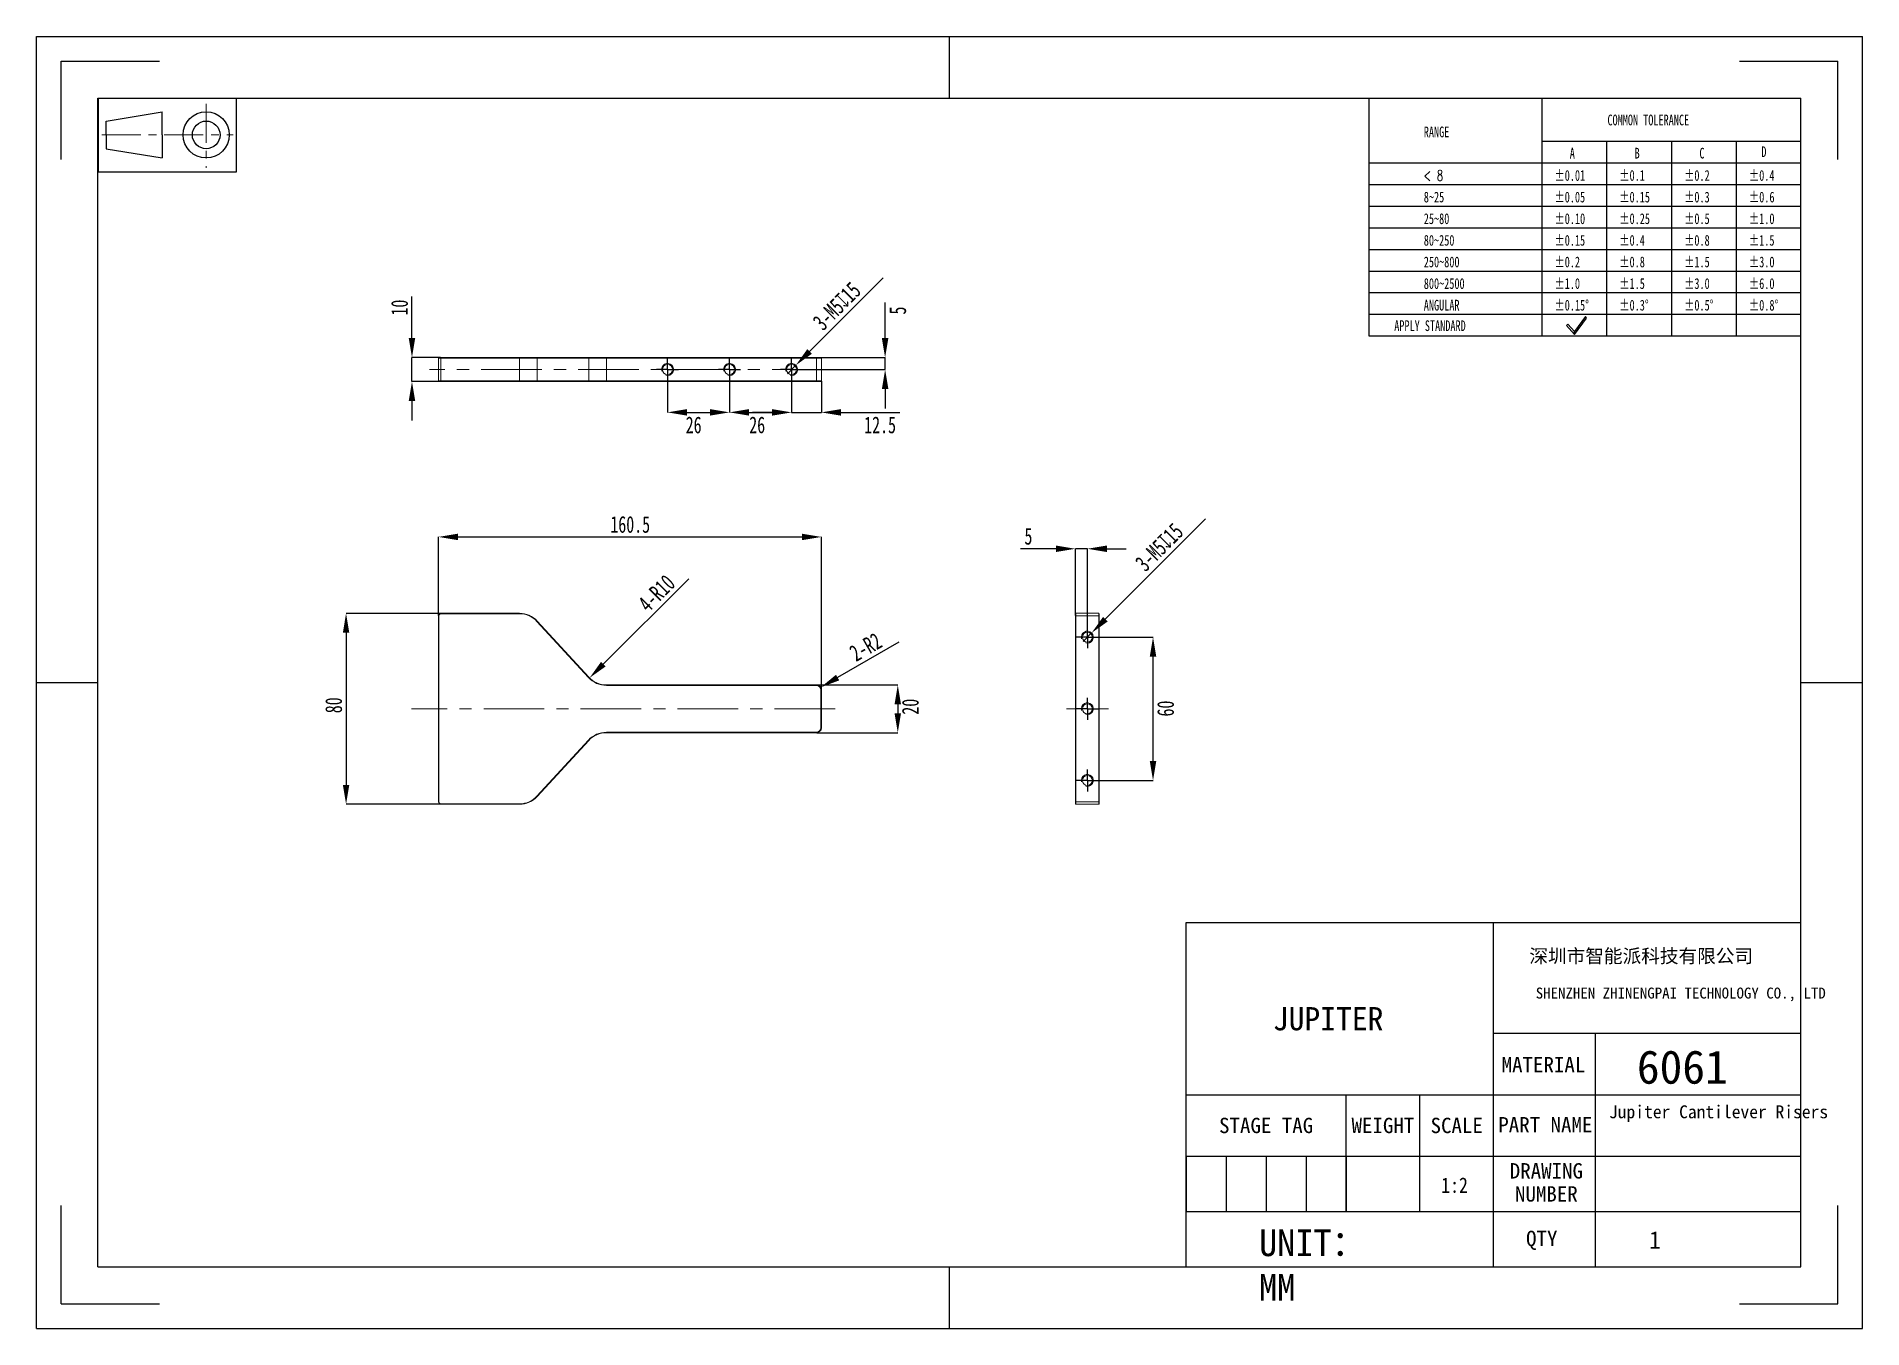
# Model space of a CAD drawing. Header units: millimetres. Extents: x 351 to 733, y -11 to 260.
import ezdxf

# ---------------------------------------------------------------- set-up
doc = ezdxf.new("R2010")
doc.units = ezdxf.units.MM
doc.header["$PDSIZE"] = -1
doc.linetypes.add('CENTER', pattern=[10.16, 6.35, -1.27, 1.27, -1.27])
doc.linetypes.add('CENTERX2', pattern=[20.32, 12.7, -2.54, 2.54, -2.54])
doc.layers.add('DEFAULT_1', color=7, linetype='CENTER', lineweight=18)
doc.layers.add('尺寸线层', color=3, linetype='Continuous', lineweight=18)
doc.layers.add('图框', color=7, linetype='Continuous')
doc.styles.add('SLDTEXTSTYLE4', font='TXT', dxfattribs={"width": 0.7})
doc.styles.add('SLDTEXTSTYLE5', font='TXT', dxfattribs={"width": 0.642857, "bigfont": 'bigfont'})
doc.styles.add('TEXTSTYLE_2', font='')
doc.styles.add('TEXTSTYLE_3', font='')
doc.styles.get('TEXTSTYLE_2').set_extended_font_data('宋体')
doc.styles.get('TEXTSTYLE_3').set_extended_font_data('宋体')
doc.dimstyles.new('SLDDIMSTYLE0', dxfattribs={"dimtxt": 3.5, "dimasz": 4.08, "dimexe": 0, "dimexo": 0.0625, "dimgap": 0.875, "dimtad": 2, "dimdec": 1, "dimlfac": 2, "dimrnd": 1e-09, "dimzin": 12, "dimdsep": 46, "dimtxsty": 'SLDTEXTSTYLE4', "dimsah": 1, "dimcen": 0.09, "dimadec": 0, "dimazin": 3, "dimtfac": 1, "dimtdec": 1, "dimtofl": 0, "dimtmove": 0, "dimatfit": 3, "dimfxl": 1, "dimfrac": 2, "dimtolj": 1, "dimtzin": 12, "dimarcsym": 0})
doc.dimstyles.new('SLDDIMSTYLE1', dxfattribs={"dimtxt": 3.5, "dimasz": 4.08, "dimexe": 0, "dimexo": 0.0625, "dimgap": 0.875, "dimtad": 2, "dimdec": 1, "dimlfac": 2, "dimrnd": 1e-09, "dimzin": 12, "dimdsep": 46, "dimtxsty": 'SLDTEXTSTYLE4', "dimsah": 1, "dimcen": 0.09, "dimadec": 0, "dimazin": 3, "dimtfac": 1, "dimtdec": 1, "dimtmove": 0, "dimatfit": 0, "dimfxl": 1, "dimfrac": 2, "dimtolj": 1, "dimtzin": 12, "dimarcsym": 0})
doc.dimstyles.new('SLDDIMSTYLE2', dxfattribs={"dimtxt": 3.5, "dimasz": 4.08, "dimexe": 0, "dimexo": 0.0625, "dimgap": 0.875, "dimtad": 2, "dimdec": 1, "dimlfac": 2, "dimrnd": 1e-09, "dimzin": 12, "dimdsep": 46, "dimtxsty": 'SLDTEXTSTYLE4', "dimsah": 1, "dimcen": 0, "dimadec": 0, "dimazin": 3, "dimtfac": 1, "dimtdec": 1, "dimtofl": 0, "dimtmove": 1, "dimatfit": 3, "dimfxl": 1, "dimfrac": 2, "dimtolj": 1, "dimtzin": 12, "dimarcsym": 0})
doc.dimstyles.new('SLDDIMSTYLE3', dxfattribs={"dimtxt": 3.5, "dimasz": 4.08, "dimexe": 0, "dimexo": 0.0625, "dimgap": 0.875, "dimtad": 2, "dimdec": 1, "dimlfac": 2, "dimrnd": 1e-09, "dimzin": 12, "dimdsep": 46, "dimtxsty": 'SLDTEXTSTYLE4', "dimsah": 1, "dimcen": 0, "dimadec": 0, "dimazin": 3, "dimtfac": 1, "dimtdec": 1, "dimtofl": 0, "dimtmove": 0, "dimatfit": 3, "dimfxl": 1, "dimfrac": 2, "dimtolj": 1, "dimtzin": 12, "dimarcsym": 0})
doc.dimstyles.new('SLDDIMSTYLE4', dxfattribs={"dimtxt": 3.5, "dimasz": 4.08, "dimexe": 0, "dimexo": 0.0625, "dimgap": 0.875, "dimtad": 2, "dimdec": 1, "dimlfac": 2, "dimrnd": 1e-09, "dimzin": 12, "dimdsep": 46, "dimtxsty": 'SLDTEXTSTYLE4', "dimblk1": 'NONE', "dimsah": 1, "dimcen": 0, "dimadec": 0, "dimazin": 3, "dimtfac": 1, "dimtdec": 1, "dimtmove": 0, "dimatfit": 3, "dimldrblk": 'NONE', "dimfxl": 1, "dimfrac": 2, "dimtolj": 1, "dimtzin": 12, "dimarcsym": 0})

# ---------------------------------------------------------------- blocks, each defined once
blk = doc.blocks.new('_D')
at = {"layer": 'Defpoints', "color": 0, "transparency": 16777216}
for p in [(515.16, 155.08), (434.91, 138.58), (515.16, 123.08)]:
    blk.add_point(p, dxfattribs=at)
at = {"layer": '图框', "color": 0, "lineweight": -2, "transparency": 16777216}
for p, q in [((434.91, 138.65), (434.91, 155.08)), ((438.99, 155.08), (511.08, 155.08)), ((515.16, 123.15), (515.16, 155.08))]:
    blk.add_line(p, q, dxfattribs=at)
at = {"layer": '图框', "color": 0, "transparency": 16777216}
for points in [[(438.99, 155.76), (438.99, 154.4), (434.91, 155.08)], [(511.08, 155.76), (511.08, 154.4), (515.16, 155.08)]]:
    blk.add_solid(points, dxfattribs=at)
at = {"layer": '图框', "color": 0, "transparency": 16777216, "insert": (475.09, 159.46), "char_height": 3.5, "attachment_point": 2, "style": 'SLDTEXTSTYLE4'}
blk.add_mtext('\\A1;160.5', dxfattribs=at)
blk = doc.blocks.new('_D_1')
at = {"layer": 'Defpoints', "color": 0, "transparency": 16777216}
for p in [(435.41, 139.08), (415.54, 99.08), (435.41, 99.08)]:
    blk.add_point(p, dxfattribs=at)
at = {"layer": '图框', "color": 0, "lineweight": -2, "transparency": 16777216}
for p, q in [((435.34, 139.08), (415.54, 139.08)), ((415.54, 135), (415.54, 103.16)), ((435.34, 99.08), (415.54, 99.08))]:
    blk.add_line(p, q, dxfattribs=at)
at = {"layer": '图框', "color": 0, "transparency": 16777216}
for points in [[(414.86, 135), (416.22, 135), (415.54, 139.08)], [(414.86, 103.16), (416.22, 103.16), (415.54, 99.08)]]:
    blk.add_solid(points, dxfattribs=at)
at = {"layer": '图框', "color": 0, "transparency": 16777216, "insert": (411.17, 119.82), "char_height": 3.5, "attachment_point": 2, "rotation": 90, "style": 'SLDTEXTSTYLE4'}
blk.add_mtext('\\A1;80', dxfattribs=at)
blk = doc.blocks.new('_D_2')
at = {"layer": 'Defpoints', "color": 0, "transparency": 16777216}
for p in [(514.16, 124.08), (514.16, 114.08), (531.16, 114.08)]:
    blk.add_point(p, dxfattribs=at)
at = {"layer": '图框', "color": 0, "lineweight": -2, "transparency": 16777216}
for p, q in [((514.22, 124.08), (531.16, 124.08)), ((531.16, 120), (531.16, 118.16)), ((514.22, 114.08), (531.16, 114.08))]:
    blk.add_line(p, q, dxfattribs=at)
at = {"layer": '图框', "color": 0, "transparency": 16777216}
for points in [[(530.48, 120), (531.84, 120), (531.16, 124.08)], [(530.48, 118.16), (531.84, 118.16), (531.16, 114.08)]]:
    blk.add_solid(points, dxfattribs=at)
at = {"layer": '图框', "color": 0, "transparency": 16777216, "insert": (532.03, 119.52), "char_height": 3.5, "attachment_point": 2, "rotation": 90, "style": 'SLDTEXTSTYLE4'}
blk.add_mtext('\\A1;20', dxfattribs=at)
blk = doc.blocks.new('_D_3')
at = {"layer": 'Defpoints', "color": 0, "transparency": 16777216}
for p in [(470.1, 129.08), (466.56, 125.55)]:
    blk.add_point(p, dxfattribs=at)
at = {"layer": '图框', "color": 0, "lineweight": -2, "transparency": 16777216}
blk.add_line((487.35, 146.33), (469.45, 128.43), dxfattribs=at)
at = {"layer": '图框', "color": 0, "transparency": 16777216}
blk.add_solid([(468.97, 128.91), (469.93, 127.95), (466.56, 125.55)], dxfattribs=at)
at = {"layer": '图框', "color": 0, "transparency": 16777216, "insert": (476.42, 141.59), "char_height": 3.5, "attachment_point": 1, "rotation": 45, "style": 'SLDTEXTSTYLE4'}
blk.add_mtext('\\A1;4-R10', dxfattribs=at)
blk = doc.blocks.new('_D_4')
at = {"layer": 'Defpoints', "color": 0, "transparency": 16777216}
for p in [(514.16, 123.08), (515.02, 123.58)]:
    blk.add_point(p, dxfattribs=at)
at = {"layer": '图框', "color": 0, "lineweight": -2, "transparency": 16777216}
blk.add_line((531.38, 133.03), (518.55, 125.62), dxfattribs=at)
at = {"layer": '图框', "color": 0, "transparency": 16777216}
blk.add_solid([(518.21, 126.21), (518.89, 125.04), (515.02, 123.58)], dxfattribs=at)
at = {"layer": '图框', "color": 0, "transparency": 16777216, "insert": (520.66, 131.89), "char_height": 3.5, "attachment_point": 1, "rotation": 30, "style": 'SLDTEXTSTYLE4'}
blk.add_mtext('\\A1;2-R2', dxfattribs=at)
blk = doc.blocks.new('_D_5')
at = {"layer": 'Defpoints', "color": 0, "transparency": 16777216}
for p in [(570.9, 134.08), (584.66, 134.08), (570.9, 104.08)]:
    blk.add_point(p, dxfattribs=at)
at = {"layer": '图框', "color": 0, "lineweight": -2, "transparency": 16777216}
for p, q in [((570.96, 134.08), (584.66, 134.08)), ((584.66, 108.16), (584.66, 130)), ((570.96, 104.08), (584.66, 104.08))]:
    blk.add_line(p, q, dxfattribs=at)
at = {"layer": '图框', "color": 0, "transparency": 16777216}
for points in [[(583.98, 130), (585.34, 130), (584.66, 134.08)], [(583.98, 108.16), (585.34, 108.16), (584.66, 104.08)]]:
    blk.add_solid(points, dxfattribs=at)
at = {"layer": '图框', "color": 0, "transparency": 16777216, "insert": (585.53, 119.14), "char_height": 3.5, "attachment_point": 2, "rotation": 90, "style": 'SLDTEXTSTYLE4'}
blk.add_mtext('\\A1;60', dxfattribs=at)
blk = doc.blocks.new('_D_6')
at = {"layer": 'Defpoints', "color": 0, "transparency": 16777216}
for p in [(571.78, 134.97), (570.01, 133.2)]:
    blk.add_point(p, dxfattribs=at)
at = {"layer": '图框', "color": 0, "lineweight": -2, "transparency": 16777216}
for p, q in [((595.69, 158.88), (574.66, 137.85)), ((570.01, 133.2), (571.78, 134.97))]:
    blk.add_line(p, q, dxfattribs=at)
at = {"layer": '图框', "color": 0, "transparency": 16777216}
blk.add_solid([(574.18, 138.33), (575.15, 137.37), (571.78, 134.97)], dxfattribs=at)
at = {"layer": '图框', "color": 0, "transparency": 16777216, "insert": (580.61, 150.09), "char_height": 3.5, "attachment_point": 1, "rotation": 45, "style": 'SLDTEXTSTYLE4'}
blk.add_mtext('\\A1;3-M5{\\fGDT|b0|i0|c134|p2;x}15', dxfattribs=at)
blk = doc.blocks.new('_NONE')
blk = doc.blocks.new('_D_7')
at = {"layer": 'Defpoints', "color": 0, "transparency": 16777216}
for p in [(570.9, 152.6), (568.4, 138.58), (570.9, 134.08)]:
    blk.add_point(p, dxfattribs=at)
at = {"layer": '图框', "color": 0, "lineweight": -2, "transparency": 16777216}
for p, q in [((564.32, 152.6), (556.85, 152.6)), ((568.4, 138.65), (568.4, 152.6)), ((570.9, 152.6), (568.4, 152.6)), ((570.9, 134.15), (570.9, 152.6)), ((574.98, 152.6), (579.06, 152.6))]:
    blk.add_line(p, q, dxfattribs=at)
at = {"layer": '图框', "color": 0, "transparency": 16777216}
for points in [[(564.32, 153.28), (564.32, 151.92), (568.4, 152.6)], [(574.98, 153.28), (574.98, 151.92), (570.9, 152.6)]]:
    blk.add_solid(points, dxfattribs=at)
at = {"layer": '图框', "color": 0, "transparency": 16777216, "insert": (558.54, 156.98), "char_height": 3.5, "attachment_point": 2, "style": 'SLDTEXTSTYLE4'}
blk.add_mtext('\\A1;5', dxfattribs=at)
blk = doc.blocks.new('SW_CENTERMARKSYMBOL_0')
at = {"layer": '图框', "color": 0}
for p, q in [((-1.25, 0), (-2.3, 0)), ((0, 0), (-1.25, 0)), ((0, 1.25), (0, 2.3)), ((0, 0), (0, 1.25)), ((0, 0), (0, -1.25)), ((0, 0), (1.25, 0)), ((1.25, 0), (2.3, 0)), ((0, -1.25), (0, -2.3))]:
    blk.add_line(p, q, dxfattribs=at)
blk = doc.blocks.new('SW_CENTERMARKSYMBOL_1')
at = {"layer": '图框', "color": 0}
for p, q in [((-1.25, 0), (-2.3, 0)), ((0, 0), (-1.25, 0)), ((0, 1.25), (0, 2.3)), ((0, 0), (0, 1.25)), ((0, 0), (0, -1.25)), ((0, 0), (1.25, 0)), ((1.25, 0), (2.3, 0)), ((0, -1.25), (0, -2.3))]:
    blk.add_line(p, q, dxfattribs=at)
blk = doc.blocks.new('SW_CENTERMARKSYMBOL_2')
at = {"layer": '图框', "color": 0}
for p, q in [((-1.25, 0), (-2.3, 0)), ((0, 0), (-1.25, 0)), ((0, 1.25), (0, 2.3)), ((0, 0), (0, 1.25)), ((0, 0), (0, -1.25)), ((0, 0), (1.25, 0)), ((1.25, 0), (2.3, 0)), ((0, -1.25), (0, -2.3))]:
    blk.add_line(p, q, dxfattribs=at)
blk = doc.blocks.new('_D_8')
at = {"layer": 'Defpoints', "color": 0, "transparency": 16777216}
for p in [(435.41, 192.65), (429.35, 187.65), (435.41, 187.65)]:
    blk.add_point(p, dxfattribs=at)
at = {"layer": '图框', "color": 0, "lineweight": -2, "transparency": 16777216}
for p, q in [((429.35, 196.73), (429.35, 205.42)), ((435.34, 192.65), (429.35, 192.65)), ((429.35, 187.65), (429.35, 192.65)), ((435.34, 187.65), (429.35, 187.65)), ((429.35, 183.57), (429.35, 179.49))]:
    blk.add_line(p, q, dxfattribs=at)
at = {"layer": '图框', "color": 0, "transparency": 16777216}
for points in [[(428.67, 196.73), (430.03, 196.73), (429.35, 192.65)], [(428.67, 183.57), (430.03, 183.57), (429.35, 187.65)]]:
    blk.add_solid(points, dxfattribs=at)
at = {"layer": '图框', "color": 0, "transparency": 16777216, "insert": (424.98, 203.12), "char_height": 3.5, "attachment_point": 2, "rotation": 90, "style": 'SLDTEXTSTYLE4'}
blk.add_mtext('\\A1;10', dxfattribs=at)
blk = doc.blocks.new('_D_9')
at = {"layer": 'Defpoints', "color": 0, "transparency": 16777216}
for p in [(508.91, 190.15), (515.16, 187.75), (508.91, 181.17)]:
    blk.add_point(p, dxfattribs=at)
at = {"layer": '图框', "color": 0, "lineweight": -2, "transparency": 16777216}
for p, q in [((508.91, 190.09), (508.91, 181.17)), ((515.16, 187.69), (515.16, 181.17)), ((504.83, 181.17), (500.75, 181.17)), ((508.91, 181.17), (515.16, 181.17)), ((519.24, 181.17), (531.6, 181.17))]:
    blk.add_line(p, q, dxfattribs=at)
at = {"layer": '图框', "color": 0, "transparency": 16777216}
for points in [[(504.83, 181.85), (504.83, 180.49), (508.91, 181.17)], [(519.24, 181.85), (519.24, 180.49), (515.16, 181.17)]]:
    blk.add_solid(points, dxfattribs=at)
at = {"layer": '图框', "color": 0, "transparency": 16777216, "insert": (527.46, 180.3), "char_height": 3.5, "attachment_point": 2, "style": 'SLDTEXTSTYLE4'}
blk.add_mtext('\\A1;12.5', dxfattribs=at)
blk = doc.blocks.new('_D_10')
at = {"layer": 'Defpoints', "color": 0, "transparency": 16777216}
for p in [(495.91, 190.15), (508.91, 190.15), (508.91, 181.17)]:
    blk.add_point(p, dxfattribs=at)
at = {"layer": '图框', "color": 0, "lineweight": -2, "transparency": 16777216}
for p, q in [((495.91, 190.09), (495.91, 181.17)), ((508.91, 190.09), (508.91, 181.17)), ((499.99, 181.17), (504.83, 181.17))]:
    blk.add_line(p, q, dxfattribs=at)
at = {"layer": '图框', "color": 0, "transparency": 16777216}
for points in [[(499.99, 181.85), (499.99, 180.49), (495.91, 181.17)], [(504.83, 181.85), (504.83, 180.49), (508.91, 181.17)]]:
    blk.add_solid(points, dxfattribs=at)
at = {"layer": '图框', "color": 0, "transparency": 16777216, "insert": (501.7, 180.3), "char_height": 3.5, "attachment_point": 2, "style": 'SLDTEXTSTYLE4'}
blk.add_mtext('\\A1;26', dxfattribs=at)
blk = doc.blocks.new('_D_11')
at = {"layer": 'Defpoints', "color": 0, "transparency": 16777216}
for p in [(482.91, 190.15), (495.91, 187.85), (495.91, 181.17)]:
    blk.add_point(p, dxfattribs=at)
at = {"layer": '图框', "color": 0, "lineweight": -2, "transparency": 16777216}
for p, q in [((482.91, 190.09), (482.91, 181.17)), ((495.91, 187.79), (495.91, 181.17)), ((486.99, 181.17), (491.83, 181.17))]:
    blk.add_line(p, q, dxfattribs=at)
at = {"layer": '图框', "color": 0, "transparency": 16777216}
for points in [[(486.99, 181.85), (486.99, 180.49), (482.91, 181.17)], [(491.83, 181.85), (491.83, 180.49), (495.91, 181.17)]]:
    blk.add_solid(points, dxfattribs=at)
at = {"layer": '图框', "color": 0, "transparency": 16777216, "insert": (488.38, 180.3), "char_height": 3.5, "attachment_point": 2, "style": 'SLDTEXTSTYLE4'}
blk.add_mtext('\\A1;26', dxfattribs=at)
blk = doc.blocks.new('_D_12')
at = {"layer": 'Defpoints', "color": 0, "transparency": 16777216}
for p in [(514.16, 192.65), (528.51, 192.65), (508.91, 190.15)]:
    blk.add_point(p, dxfattribs=at)
at = {"layer": '图框', "color": 0, "lineweight": -2, "transparency": 16777216}
for p, q in [((528.51, 196.73), (528.51, 204.2)), ((514.22, 192.65), (528.51, 192.65)), ((528.51, 190.15), (528.51, 192.65)), ((508.97, 190.15), (528.51, 190.15)), ((528.51, 186.07), (528.51, 181.99))]:
    blk.add_line(p, q, dxfattribs=at)
at = {"layer": '图框', "color": 0, "transparency": 16777216}
for points in [[(527.83, 196.73), (529.19, 196.73), (528.51, 192.65)], [(527.83, 186.07), (529.19, 186.07), (528.51, 190.15)]]:
    blk.add_solid(points, dxfattribs=at)
at = {"layer": '图框', "color": 0, "transparency": 16777216, "insert": (529.39, 202.5), "char_height": 3.5, "attachment_point": 2, "rotation": 90, "style": 'SLDTEXTSTYLE4'}
blk.add_mtext('\\A1;5', dxfattribs=at)
blk = doc.blocks.new('_D_13')
at = {"layer": 'Defpoints', "color": 0, "transparency": 16777216}
for p in [(508.02, 189.27), (509.79, 191.04)]:
    blk.add_point(p, dxfattribs=at)
at = {"layer": '图框', "color": 0, "lineweight": -2, "transparency": 16777216}
for p, q in [((528.11, 209.36), (512.67, 193.92)), ((508.02, 189.27), (509.79, 191.04))]:
    blk.add_line(p, q, dxfattribs=at)
at = {"layer": '图框', "color": 0, "transparency": 16777216}
blk.add_solid([(512.19, 194.4), (513.15, 193.44), (509.79, 191.04)], dxfattribs=at)
at = {"layer": '图框', "color": 0, "transparency": 16777216, "insert": (513.03, 200.57), "char_height": 3.5, "attachment_point": 1, "rotation": 45, "style": 'SLDTEXTSTYLE4'}
blk.add_mtext('\\A1;3-M5{\\fGDT|b0|i0|c134|p2;x}15', dxfattribs=at)
blk = doc.blocks.new('SW_CENTERMARKSYMBOL_3')
at = {"layer": '图框', "color": 0}
for p, q in [((-1.25, 0), (-2.3, 0)), ((0, 0), (-1.25, 0)), ((0, 1.25), (0, 2.3)), ((0, 0), (0, 1.25)), ((0, 0), (0, -1.25)), ((0, 0), (1.25, 0)), ((1.25, 0), (2.3, 0)), ((0, -1.25), (0, -2.3))]:
    blk.add_line(p, q, dxfattribs=at)
blk = doc.blocks.new('SW_CENTERMARKSYMBOL_4')
at = {"layer": '图框', "color": 0}
for p, q in [((-1.25, 0), (-2.3, 0)), ((0, 0), (-1.25, 0)), ((0, 1.25), (0, 2.3)), ((0, 0), (0, 1.25)), ((0, 0), (0, -1.25)), ((0, 0), (1.25, 0)), ((1.25, 0), (2.3, 0)), ((0, -1.25), (0, -2.3))]:
    blk.add_line(p, q, dxfattribs=at)
blk = doc.blocks.new('SW_CENTERMARKSYMBOL_5')
at = {"layer": '图框', "color": 0}
for p, q in [((-1.25, 0), (-2.3, 0)), ((0, 0), (-1.25, 0)), ((0, 1.25), (0, 2.3)), ((0, 0), (0, 1.25)), ((0, 0), (0, -1.25)), ((0, 0), (1.25, 0)), ((1.25, 0), (2.3, 0)), ((0, -1.25), (0, -2.3))]:
    blk.add_line(p, q, dxfattribs=at)
blk = doc.blocks.new('96_1')
at = {"color": 7, "linetype": 'Continuous'}
for p, q in [((-11.25, 6), (-11.25, -6)), ((11.25, -6), (11.25, 6)), ((-9.93, 2.25), (-0.82, 3.75)), ((-0.82, 0), (-0.82, 3.75)), ((-9.93, 0), (-9.93, 2.25)), ((-9.93, 0), (-9.93, -2.25)), ((-0.82, 0), (-0.82, -3.75)), ((-9.93, -2.25), (-0.82, -3.75)), ((-11.25, -6), (11.25, -6))]:
    blk.add_line(p, q, dxfattribs=at)
for radius in [3.75, 2.25]:
    blk.add_circle((6.34, 0), radius, dxfattribs=at)
at = {"layer": 'DEFAULT_1', "color": 1, "linetype": 'CENTER'}
for p, q in [((6.34, 5.05), (6.34, -5.36)), ((-10.64, 0), (10.74, 0))]:
    blk.add_line(p, q, dxfattribs=at)

msp = doc.modelspace()

# ---------------------------------------------------------------- linework, layer by layer
at = {"color": 7, "linetype": 'Continuous'}
for p, q in [((350.662, -10.699), (350.662, 259.886)), ((350.662, 259.886), (733.346, 259.886)), ((542.004, 247.001), (542.004, 259.886)), ((733.346, -10.699), (733.346, 259.886)), ((355.816, 234.116), (355.816, 254.732)), ((355.816, 254.732), (376.432, 254.732)), ((707.576, 254.732), (728.192, 254.732)), ((728.192, 234.116), (728.192, 254.732)), ((363.547, 2.186), (363.547, 247.001)), ((363.547, 247.001), (720.461, 247.001)), ((720.461, 2.186), (720.461, 247.001)), ((350.662, 124.594), (363.547, 124.594)), ((720.461, 124.594), (733.346, 124.594)), ((355.816, -5.545), (355.816, 15.071)), ((728.192, -5.545), (728.192, 15.071)), ((363.547, 2.186), (720.461, 2.186)), ((542.004, -10.699), (542.004, 2.186)), ((355.816, -5.545), (376.432, -5.545)), ((707.576, -5.545), (728.192, -5.545)), ((350.662, -10.699), (733.346, -10.699))]:
    msp.add_line(p, q, dxfattribs=at)
for p, q in [((629.889, 247.001), (629.889, 197.186)), ((666.118, 247.001), (666.118, 197.186)), ((666.118, 237.944), (720.461, 237.944)), ((679.704, 237.944), (679.704, 197.186)), ((693.289, 237.944), (693.289, 197.186)), ((706.875, 237.944), (706.875, 197.186)), ((629.889, 233.415), (720.461, 233.415)), ((629.889, 228.887), (720.461, 228.887)), ((629.889, 224.358), (720.461, 224.358)), ((629.889, 219.829), (720.461, 219.829)), ((629.889, 215.301), (720.461, 215.301)), ((629.889, 210.772), (720.461, 210.772)), ((629.889, 206.244), (720.461, 206.244)), ((629.889, 201.715), (720.461, 201.715)), ((671.588, 199.64), (671.319, 199.398)), ((671.319, 199.398), (673.016, 197.513)), ((672.988, 198.086), (671.588, 199.64)), ((675.319, 201.247), (672.988, 198.086)), ((673.016, 197.513), (675.502, 200.885)), ((675.502, 200.885), (675.319, 201.247)), ((629.889, 197.186), (720.461, 197.186)), ((673.016, 197.513), (672.988, 198.086)), ((672.988, 198.086), (673.016, 197.513))]:
    msp.add_line(p, q)
at = {"color": 7, "linetype": 'Continuous', "lineweight": 15}
for p, q in [((434.905, 192.552), (435.005, 192.652)), ((434.905, 187.752), (434.905, 192.552)), ((435.405, 192.552), (434.905, 192.552)), ((435.005, 192.652), (435.405, 192.652)), ((435.405, 192.552), (435.405, 192.652)), ((435.405, 192.652), (451.911, 192.652)), ((435.405, 192.552), (435.405, 187.752)), ((451.911, 192.552), (435.405, 192.552)), ((451.911, 192.552), (451.911, 192.652)), ((451.911, 192.652), (455.517, 192.652)), ((451.911, 187.752), (451.911, 192.552)), ((455.591, 192.552), (451.911, 192.552)), ((455.591, 192.552), (455.517, 192.652)), ((455.517, 192.652), (466.346, 192.652)), ((455.591, 192.552), (455.591, 187.752)), ((466.42, 192.552), (455.591, 192.552)), ((466.42, 192.552), (466.346, 192.652)), ((466.346, 192.652), (470.099, 192.652)), ((466.42, 187.752), (466.42, 192.552)), ((470.099, 192.552), (466.42, 192.552)), ((470.099, 192.552), (470.099, 192.652)), ((470.099, 192.652), (514.155, 192.652)), ((470.099, 192.552), (470.099, 187.752)), ((514.155, 192.552), (470.099, 192.552)), ((514.155, 192.652), (514.155, 192.552)), ((514.155, 192.652), (515.055, 192.652)), ((514.155, 187.752), (514.155, 192.552)), ((515.155, 192.552), (514.155, 192.552)), ((515.055, 192.652), (515.155, 192.552)), ((515.155, 192.552), (515.155, 187.752)), ((434.905, 187.752), (435.405, 187.752)), ((434.905, 187.752), (435.005, 187.652)), ((435.405, 187.652), (435.005, 187.652)), ((435.405, 187.752), (451.911, 187.752)), ((435.405, 187.752), (435.405, 187.652)), ((451.911, 187.652), (435.405, 187.652)), ((451.911, 187.652), (451.911, 187.752)), ((451.911, 187.752), (455.591, 187.752)), ((455.517, 187.652), (451.911, 187.652)), ((455.517, 187.652), (455.591, 187.752)), ((466.346, 187.652), (455.517, 187.652)), ((455.591, 187.752), (466.42, 187.752)), ((466.346, 187.652), (466.42, 187.752)), ((470.099, 187.652), (466.346, 187.652)), ((466.42, 187.752), (470.099, 187.752)), ((470.099, 187.652), (470.099, 187.752)), ((470.099, 187.752), (514.155, 187.752)), ((514.155, 187.652), (470.099, 187.652)), ((514.155, 187.652), (514.155, 187.752)), ((514.155, 187.752), (515.155, 187.752)), ((515.055, 187.652), (514.155, 187.652)), ((515.055, 187.652), (515.155, 187.752)), ((434.905, 99.584), (434.905, 138.584)), ((434.905, 138.584), (435.005, 138.584)), ((435.005, 138.584), (435.005, 99.584)), ((435.405, 139.084), (435.405, 138.984)), ((435.405, 139.084), (451.911, 139.084)), ((451.911, 138.984), (435.405, 138.984)), ((451.911, 138.984), (451.911, 139.084)), ((568.495, 139.084), (568.395, 138.984)), ((568.395, 138.584), (568.395, 138.984)), ((568.395, 99.584), (568.395, 138.584)), ((568.495, 138.584), (568.395, 138.584)), ((568.495, 139.084), (568.495, 138.584)), ((568.495, 139.084), (573.295, 139.084)), ((568.495, 138.584), (568.495, 99.584)), ((573.295, 138.584), (568.495, 138.584)), ((573.295, 138.584), (573.295, 139.084)), ((573.295, 139.084), (573.395, 138.984)), ((573.295, 99.584), (573.295, 138.584)), ((573.295, 138.584), (573.395, 138.584)), ((573.395, 138.984), (573.395, 138.584)), ((573.395, 138.584), (573.395, 99.584)), ((455.517, 137.402), (455.591, 137.469)), ((466.346, 125.631), (455.517, 137.402)), ((455.591, 137.469), (466.42, 125.699)), ((466.346, 125.631), (466.42, 125.699)), ((470.099, 123.984), (470.099, 124.084)), ((470.099, 124.084), (514.155, 124.084)), ((514.155, 123.984), (470.099, 123.984)), ((514.155, 123.984), (514.155, 124.084)), ((515.055, 115.084), (515.055, 123.084)), ((515.055, 123.084), (515.155, 123.084)), ((515.155, 123.084), (515.155, 115.084)), ((515.055, 115.084), (515.155, 115.084)), ((455.517, 100.767), (466.346, 112.537)), ((466.42, 112.469), (455.591, 100.699)), ((466.42, 112.469), (466.346, 112.537)), ((470.099, 114.084), (470.099, 114.184)), ((470.099, 114.184), (514.155, 114.184)), ((514.155, 114.084), (470.099, 114.084)), ((514.155, 114.184), (514.155, 114.084)), ((434.905, 99.584), (435.005, 99.584)), ((455.591, 100.699), (455.517, 100.767)), ((568.495, 99.584), (568.395, 99.584)), ((568.395, 99.184), (568.395, 99.584)), ((568.495, 99.584), (573.295, 99.584)), ((568.495, 99.584), (568.495, 99.084)), ((573.295, 99.084), (573.295, 99.584)), ((573.295, 99.584), (573.395, 99.584)), ((573.395, 99.584), (573.395, 99.184)), ((435.405, 99.184), (451.911, 99.184)), ((435.405, 99.084), (435.405, 99.184)), ((451.911, 99.084), (435.405, 99.084)), ((451.911, 99.084), (451.911, 99.184)), ((568.495, 99.084), (568.395, 99.184)), ((573.295, 99.084), (568.495, 99.084)), ((573.295, 99.084), (573.395, 99.184))]:
    msp.add_line(p, q, dxfattribs=at)
at = {"color": 2, "linetype": 'Continuous'}
for p, q in [((591.611, 38.264), (591.611, 74.342)), ((591.611, 38.264), (591.611, 74.342)), ((591.611, 74.342), (656.036, 74.342)), ((656.036, 25.379), (656.036, 74.342)), ((656.036, 51.149), (656.036, 74.342)), ((656.036, 74.342), (720.461, 74.342)), ((656.036, 38.264), (656.036, 74.342)), ((720.461, 51.149), (720.461, 74.342)), ((656.036, 51.149), (720.461, 51.149)), ((677.327, 51.149), (677.327, 2.186)), ((720.461, 25.379), (720.461, 51.149)), ((591.611, 2.186), (591.611, 38.264)), ((591.611, 38.264), (656.036, 38.264)), ((591.611, 25.379), (591.611, 38.264)), ((591.611, 38.264), (625.112, 38.264)), ((625.112, 25.379), (625.112, 38.264)), ((625.112, 25.379), (625.112, 38.264)), ((625.112, 38.264), (656.036, 38.264)), ((640.574, 25.379), (640.574, 38.264)), ((656.036, 38.264), (720.461, 38.264)), ((656.036, 25.379), (656.036, 38.264)), ((591.611, 13.783), (591.611, 25.379)), ((591.611, 25.379), (625.112, 25.379)), ((591.611, 25.379), (625.112, 25.379)), ((591.611, 25.379), (625.112, 25.379)), ((591.611, 25.379), (591.611, 13.783)), ((599.987, 25.379), (599.987, 13.783)), ((608.362, 25.379), (608.362, 13.783)), ((616.737, 25.379), (616.737, 13.783)), ((625.112, 13.783), (625.112, 25.379)), ((625.112, 13.783), (625.112, 25.379)), ((625.112, 25.379), (656.036, 25.379)), ((625.112, 25.379), (656.036, 25.379)), ((625.112, 25.379), (625.112, 13.783)), ((640.574, 13.783), (640.574, 25.379)), ((656.036, 2.186), (656.036, 25.379)), ((656.036, 25.379), (720.461, 25.379)), ((656.036, 25.379), (720.461, 25.379)), ((656.036, 13.783), (656.036, 25.379)), ((720.461, 2.186), (720.461, 25.379)), ((591.611, 2.186), (591.611, 13.783)), ((591.611, 13.783), (656.036, 13.783)), ((591.611, 13.783), (625.112, 13.783)), ((591.611, 13.783), (625.112, 13.783)), ((625.112, 13.783), (656.036, 13.783)), ((656.036, 2.186), (656.036, 13.783)), ((656.036, 13.783), (720.461, 13.783)), ((488.531, 2.186), (519.455, 2.186)), ((519.455, 2.186), (540.071, 2.186)), ((540.071, 2.186), (570.995, 2.186)), ((570.995, 2.186), (591.611, 2.186)), ((591.611, 2.186), (656.036, 2.186)), ((656.036, 2.186), (720.461, 2.186))]:
    msp.add_line(p, q, dxfattribs=at)
at = {"color": 7, "linetype": 'Continuous', "lineweight": 15}
for centre in [(482.905, 190.152), (495.905, 190.152), (508.905, 190.152), (570.895, 134.084), (570.895, 119.084), (570.895, 104.084)]:
    msp.add_circle(centre, 1.05, dxfattribs=at)
at = {"color": 7, "linetype": 'Continuous', "lineweight": 0}
for centre in [(482.905, 190.152), (495.905, 190.152), (508.905, 190.152), (570.895, 134.084), (570.895, 119.084), (570.895, 104.084)]:
    msp.add_arc(centre, 1.25, 255, 195, dxfattribs=at)
at = {"color": 7, "linetype": 'Continuous', "lineweight": 15}
for centre, radius, start, end in [((435.405, 138.584), 0.5, 90, 180), ((435.405, 138.584), 0.4, 90, 180), ((451.911, 134.084), 5, 42.61406, 90), ((451.911, 134.084), 4.9, 42.61406, 90), ((470.099, 129.084), 5.1, 222.61406, 270), ((470.099, 129.084), 5, 222.61406, 270), ((514.155, 123.084), 1, 0, 90), ((514.155, 123.084), 0.9, 0, 90), ((514.155, 115.084), 0.9, 270, 0), ((514.155, 115.084), 1, 270, 0), ((470.099, 109.084), 5.1, 90, 137.38594), ((470.099, 109.084), 5, 90, 137.38594), ((435.405, 99.584), 0.5, 180, 270), ((435.405, 99.584), 0.4, 180, 270), ((451.911, 104.084), 4.9, 270, 317.38594), ((451.911, 104.084), 5, 270, 317.38594)]:
    msp.add_arc(centre, radius, start, end, dxfattribs=at)
at = {"layer": '图框', "linetype": 'CENTERX2', "lineweight": 0}
for p, q in [((517.513, 190.152), (433.005, 190.152)), ((518.036, 119.084), (429.231, 119.084)), ((575.295, 119.084), (566.495, 119.084))]:
    msp.add_line(p, q, dxfattribs=at)

# ---------------------------------------------------------------- block references
at = {"color": 2, "linetype": 'Continuous', "xscale": 1.288499418886255, "yscale": 1.288499418886255, "zscale": 1.288499418886255}
msp.add_blockref('96_1', (378.055, 239.29), dxfattribs=at)
at = {"layer": '图框'}
for name, p in [('SW_CENTERMARKSYMBOL_5', (482.905, 190.152)), ('SW_CENTERMARKSYMBOL_3', (495.905, 190.152)), ('SW_CENTERMARKSYMBOL_4', (508.905, 190.152)), ('SW_CENTERMARKSYMBOL_2', (570.895, 134.084)), ('SW_CENTERMARKSYMBOL_1', (570.895, 119.084)), ('SW_CENTERMARKSYMBOL_0', (570.895, 104.084))]:
    msp.add_blockref(name, p, dxfattribs=at)

# ---------------------------------------------------------------- texts
at = {"attachment_point": 1}
for s, insert, char_height, width, style in [('COMMON TOLERANCE', (679.9, 243.532), 2.24599, 73.94176, 'SLDTEXTSTYLE4'), ('RANGE', (641.408, 241.031), 2.246, 22.05942, 'SLDTEXTSTYLE4'), ('A', (672, 236.588), 2.246, 3.245, 'SLDTEXTSTYLE4'), ('B', (685.586, 236.588), 2.246, 3.19312, 'SLDTEXTSTYLE4'), ('C', (699.172, 236.588), 2.246, 3.23085, 'SLDTEXTSTYLE4'), ('D', (712.156, 236.892), 2.246, 3.19312, 'SLDTEXTSTYLE4'), ('< 8', (641.408, 231.918), 2.246, 10.7794, 'SLDTEXTSTYLE5'), ('%%P0.01', (668.805, 231.918), 2.246, 15.72506, 'SLDTEXTSTYLE4'), ('%%P0.1', (682.39, 231.918), 2.246, 11.79144, 'SLDTEXTSTYLE4'), ('%%P0.2', (695.976, 231.918), 2.246, 13.41394, 'SLDTEXTSTYLE4'), ('%%P0.4', (709.562, 231.918), 2.246, 13.36206, 'SLDTEXTSTYLE4'), ('8~25', (641.408, 227.389), 2.246, 17.39473, 'SLDTEXTSTYLE4'), ('%%P0.05', (668.805, 227.389), 2.246, 17.34757, 'SLDTEXTSTYLE4'), ('%%P0.15', (682.39, 227.389), 2.246, 16.5599, 'SLDTEXTSTYLE4'), ('%%P0.3', (695.976, 227.389), 2.246, 13.41394, 'SLDTEXTSTYLE4'), ('%%P0.6', (709.562, 227.389), 2.246, 13.41394, 'SLDTEXTSTYLE4'), ('25~80', (641.408, 222.861), 2.246, 21.32836, 'SLDTEXTSTYLE4'), ('%%P0.10', (668.805, 222.861), 2.246, 15.77695, 'SLDTEXTSTYLE4'), ('%%P0.25', (682.39, 222.861), 2.246, 18.13052, 'SLDTEXTSTYLE4'), ('%%P0.5', (695.976, 222.861), 2.246, 13.41394, 'SLDTEXTSTYLE4'), ('%%P1.0', (709.562, 222.861), 2.246, 11.84332, 'SLDTEXTSTYLE4'), ('80~250', (641.408, 218.332), 2.246, 25.26198, 'SLDTEXTSTYLE4'), ('%%P0.15', (668.805, 218.332), 2.246, 16.5599, 'SLDTEXTSTYLE4'), ('%%P0.4', (682.39, 218.332), 2.246, 13.36206, 'SLDTEXTSTYLE4'), ('%%P0.8', (695.976, 218.332), 2.246, 13.41394, 'SLDTEXTSTYLE4'), ('%%P1.5', (709.562, 218.332), 2.246, 12.62627, 'SLDTEXTSTYLE4'), ('250~800', (641.408, 213.803), 2.246, 29.1956, 'SLDTEXTSTYLE4'), ('%%P0.2', (668.805, 213.803), 2.246, 13.41394, 'SLDTEXTSTYLE4'), ('%%P0.8', (682.39, 213.803), 2.246, 13.41394, 'SLDTEXTSTYLE4'), ('%%P1.5', (695.976, 213.803), 2.246, 12.62627, 'SLDTEXTSTYLE4'), ('%%P3.0', (709.562, 213.803), 2.246, 13.41394, 'SLDTEXTSTYLE4'), ('800~2500', (641.408, 209.275), 2.246, 33.12923, 'SLDTEXTSTYLE4'), ('%%P1.0', (668.805, 209.275), 2.246, 11.84332, 'SLDTEXTSTYLE4'), ('%%P1.5', (682.39, 209.275), 2.246, 12.62627, 'SLDTEXTSTYLE4'), ('%%P3.0', (695.976, 209.275), 2.246, 13.41394, 'SLDTEXTSTYLE4'), ('%%P6.0', (709.562, 209.275), 2.246, 13.41394, 'SLDTEXTSTYLE4'), ('ANGULAR', (641.408, 204.746), 2.246, 31.54446, 'SLDTEXTSTYLE4'), ('%%P0.15%%D', (668.805, 204.746), 2.246, 19.72472, 'SLDTEXTSTYLE4'), ('%%P0.3%%D', (682.39, 204.746), 2.246, 16.57876, 'SLDTEXTSTYLE4'), ('%%P0.5%%D', (695.976, 204.746), 2.246, 16.57876, 'SLDTEXTSTYLE4'), ('%%P0.8%%D', (709.562, 204.746), 2.246, 16.57876, 'SLDTEXTSTYLE4'), ('APPLY STANDARD', (635.214, 200.448), 2.24599, 64.56049, 'SLDTEXTSTYLE4')]:
    msp.add_mtext(s, dxfattribs=dict(at, insert=insert, char_height=char_height, width=width, style=style))
at = {"color": 7, "linetype": 'Continuous', "insert": (686.973, 68.746), "char_height": 2.86391, "width": 67.94821, "attachment_point": 2, "style": 'TEXTSTYLE_2'}
msp.add_mtext('深圳市智能派科技有限公司', dxfattribs=at)
at = {"color": 7, "linetype": 'Continuous', "attachment_point": 2, "line_spacing_factor": 0.9, "style": 'TEXTSTYLE_3'}
for s, insert, char_height, width in [('MATERIAL\\P ', (666.487, 46.164), 3.2212, 46.56486), ('STAGE TAG ', (608.362, 33.433), 3.2212, 38.95697), ('WEIGHT', (632.843, 33.433), 3.2212, 14.15588), ('SCALE', (648.305, 33.433), 3.2212, 14.15588), ('PART NAME', (666.88, 33.579), 3.2212, 26.98848), ('DRAWING NUMBER', (667.095, 23.925), 3.22125, 26.98848), ('QTY', (666.13, 9.772), 3.2212, 35.95561)]:
    msp.add_mtext(s, dxfattribs=dict(at, insert=insert, char_height=char_height, width=width))
at = {"insert": (645.062, 17.653), "char_height": 3.22125, "width": 7.72133, "attachment_point": 7}
msp.add_mtext('{\\W0.85;1:2}', dxfattribs=at)
at = {"layer": '尺寸线层', "attachment_point": 1}
for s, insert, char_height, width in [('SHENZHEN ZHINENGPAI TECHNOLOGY CO., LTD', (664.866, 60.692), 2.29113, 64.82652), ('JUPITER', (609.764, 56.611), 4.8671, 39.72038), ('6061', (686.064, 47.566), 7, 24.85263), ('UNIT：MM', (606.878, 10.045), 5.5885, 21.66224)]:
    msp.add_mtext(s, dxfattribs=dict(at, insert=insert, char_height=char_height, width=width))
at = {"layer": '尺寸线层', "linetype": 'CENTERX2', "insert": (680.224, 36.027), "char_height": 3.6, "width": 45.60353, "attachment_point": 1}
msp.add_mtext('{\\H0.75x;Jupiter Cantilever Risers}', dxfattribs=at)
at = {"layer": '尺寸线层', "ltscale": 0.2, "insert": (688.627, 9.662), "char_height": 3.65, "width": 21.89288, "attachment_point": 1}
msp.add_mtext('1\\P\\P', dxfattribs=at)

# ---------------------------------------------------------------- dimensions: what is measured, and where the dimension line sits
at = {"layer": '图框', "color": 3}
dim = msp.add_diameter_dim_2p(p1=(508.021, 189.268), p2=(509.789, 191.036), text='3-M5{\\fGDT|b0|i0|c134|p2;x}15', dimstyle='SLDDIMSTYLE4', dxfattribs=at)
dim.commit()
dim.dimension.update_dxf_attribs({"geometry": '_D_13', "text_midpoint": (519.954, 204.965)})
for base, p1, p2, dimstyle, picture, middle in [((429.352, 187.652), (435.405, 192.652), (435.405, 187.652), 'SLDDIMSTYLE1', '_D_8', (429.352, 203.116)), ((528.514, 192.652), (508.905, 190.152), (514.155, 192.652), 'SLDDIMSTYLE1', '_D_12', (528.514, 202.504)), ((415.545, 99.084), (435.405, 139.084), (435.405, 99.084), 'SLDDIMSTYLE0', '_D_1', (415.545, 119.821)), ((584.656, 134.084), (570.895, 104.084), (570.895, 134.084), 'SLDDIMSTYLE0', '_D_5', (584.656, 119.137)), ((531.155, 114.084), (514.155, 124.084), (514.155, 114.084), 'SLDDIMSTYLE1', '_D_2', (531.155, 119.521))]:
    dim = msp.add_linear_dim(base=base, p1=p1, p2=p2, angle=90, dimstyle=dimstyle, dxfattribs=at)
    dim.commit()
    dim.dimension.update_dxf_attribs({"geometry": picture, "text_midpoint": middle, "dimtype": 160})
for base, p1, p2, dimstyle, picture, middle in [((495.905, 181.172), (482.905, 190.152), (495.905, 187.852), 'SLDDIMSTYLE1', '_D_11', (488.377, 181.172)), ((508.905, 181.172), (495.905, 190.152), (508.905, 190.152), 'SLDDIMSTYLE1', '_D_10', (501.695, 181.172)), ((508.905, 181.172), (515.155, 187.752), (508.905, 190.152), 'SLDDIMSTYLE1', '_D_9', (527.457, 181.172)), ((515.155, 155.084), (434.905, 138.584), (515.155, 123.084), 'SLDDIMSTYLE0', '_D', (475.095, 155.084)), ((570.895, 152.604), (568.395, 138.584), (570.895, 134.084), 'SLDDIMSTYLE1', '_D_7', (558.544, 152.604))]:
    dim = msp.add_linear_dim(base=base, p1=p1, p2=p2, dimstyle=dimstyle, dxfattribs=at)
    dim.commit()
    dim.dimension.update_dxf_attribs({"geometry": picture, "text_midpoint": middle, "dimtype": 160})
dim = msp.add_diameter_dim_2p(p1=(570.011, 133.2), p2=(571.779, 134.968), text='3-M5{\\fGDT|b0|i0|c134|p2;x}15', dimstyle='SLDDIMSTYLE4', dxfattribs=at)
dim.commit()
dim.dimension.update_dxf_attribs({"geometry": '_D_6', "text_midpoint": (589.415, 152.604), "dimtype": 163})
dim = msp.add_radius_dim(center=(470.099, 129.084), mpoint=(466.564, 125.549), text='4-<>', dimstyle='SLDDIMSTYLE2', dxfattribs=at)
dim.commit()
dim.dimension.update_dxf_attribs({"geometry": '_D_3', "text_midpoint": (483.119, 142.104), "dimtype": 164})
dim = msp.add_radius_dim(center=(514.155, 123.084), mpoint=(515.021, 123.584), text='2-<>', dimstyle='SLDDIMSTYLE3', dxfattribs=at)
dim.commit()
dim.dimension.update_dxf_attribs({"geometry": '_D_4', "text_midpoint": (525.423, 132.621)})

doc.saveas('drawing.dxf')
